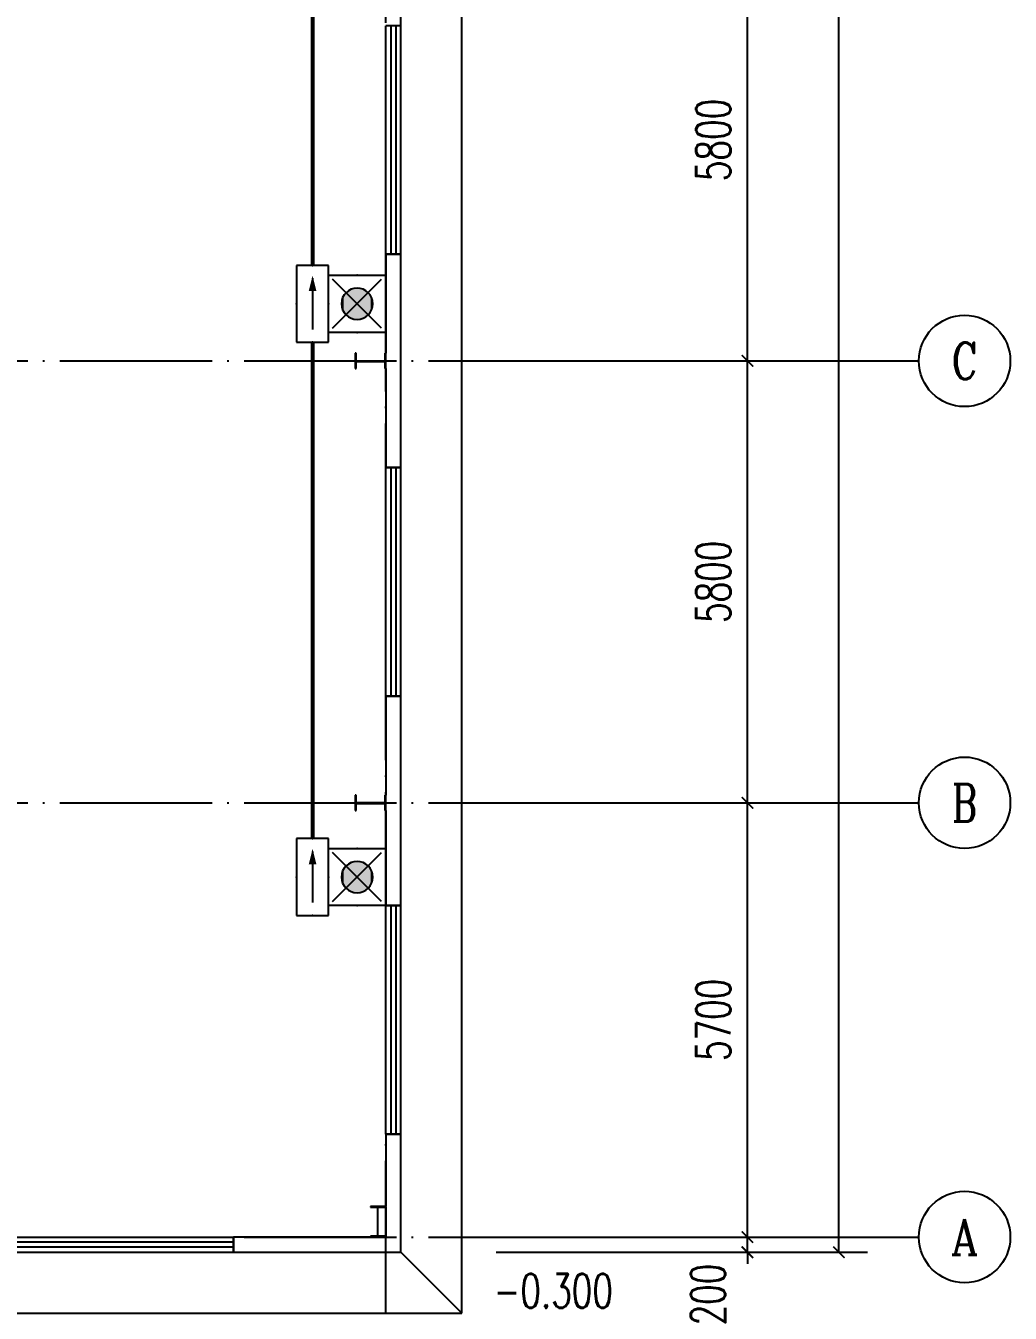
# Model space of a CAD drawing. Extents: x 33088 to 140010, y 13737 to 369010.
# Drawn here: x 92548 to 105474, y 161799 to 178699 of the extents above; entities that cross this region are included whole.
import ezdxf
from ezdxf.enums import TextEntityAlignment as Align

# ---------------------------------------------------------------- set-up
doc = ezdxf.new("R2010")
doc.units = 0
doc.header["$LTSCALE"] = 1000
doc.header["$MEASUREMENT"] = 0
doc.linetypes.add('DOTE', pattern=[2.42, 2, -0.2, 0.02, -0.2])
doc.layers.get('0').update_dxf_attribs({"linetype": 'CONTINUOUS'})
doc.layers.get('DEFPOINTS').update_dxf_attribs({"linetype": 'CONTINUOUS'})
for name, color, linetype in [('AXIS', 3, 'CONTINUOUS'), ('AXIS_TEXT', 7, 'CONTINUOUS'), ('COLUMN', 99, 'CONTINUOUS'), ('DOTE', 1, 'DOTE'), ('EQUIP-照明', 3, 'CONTINUOUS'), ('GROUND', 2, 'CONTINUOUS'), ('PUB_TEXT', 7, 'CONTINUOUS'), ('WALL', 9, 'CONTINUOUS'), ('WINDOW', 99, 'CONTINUOUS'), ('WIRE-照明', 1, 'CONTINUOUS')]:
    doc.layers.add(name, color=color, linetype=linetype)
doc.styles.add('_TCH_AXIS', font='COMPLEX', dxfattribs={"bigfont": 'GBCBIG'})
doc.styles.add('_TCH_DIM', font='SIMPLEX', dxfattribs={"bigfont": 'GBCBIG'})
doc.styles.add('COMPLEX', font='COMPLEX')
doc.styles.add('DIM_FONT', font='SIMPLEX', dxfattribs={"width": 0.7, "bigfont": 'GBCBIG'})
doc.styles.get("Standard").update_dxf_attribs({"font": 'gbenor.shx', "bigfont": 'gbcbig.shx'})
doc.dimstyles.new('DIMN150', dxfattribs={"dimscale": 1.5, "dimtxt": 300, "dimasz": 100, "dimexe": 250, "dimexo": 300, "dimgap": 150, "dimtad": 1, "dimdec": 0, "dimzin": 0, "dimtxsty": 'DIM_FONT', "dimblk": 'ARCHTICK', "dimcen": 0.09, "dimclrt": 7, "dimazin": 3, "dimtfac": 1, "dimtdec": 0, "dimtix": 1, "dimtmove": 0, "dimatfit": 3, "dimtolj": 1, "dimtzin": 0})

# ---------------------------------------------------------------- blocks, each defined once
blk = doc.blocks.new('_AXISO')
blk.add_circle((0, 0), 0.5)
at = {"layer": 'AXIS_TEXT', "style": 'COMPLEX', "width": 1.041667}
blk.add_attdef('A', text='', height=0.56, dxfattribs=at).set_placement((-0.25, -0.28), (0.25, -0.28), align=Align.FIT)
blk = doc.blocks.new('_ARCHTICK')
at = {"color": 0, "linetype": 'BYBLOCK', "const_width": 0.15}
blk.add_lwpolyline([(-0.5, -0.5), (0.5, 0.5)], dxfattribs=at)
blk = doc.blocks.new('*D65')
at = {"layer": 'AXIS', "color": 0}
for p, q in [((1904757, 91010), (1909632, 91010)), ((1909257, 56010), (1909257, 91010)), ((1904757, 56010), (1909632, 56010))]:
    blk.add_line(p, q, dxfattribs=at)
at = {"layer": 'DEFPOINTS', "color": 0}
for p in [(1904307, 91010), (1909257, 91010), (1904307, 56010)]:
    blk.add_point(p, dxfattribs=at)
at = {"layer": 'AXIS', "color": 0, "xscale": 150, "yscale": 150, "zscale": 150}
for p, rotation in [((1909257, 91010), 90), ((1909257, 56010), 270)]:
    blk.add_blockref('_ARCHTICK', p, dxfattribs=dict(at, rotation=rotation))
at = {"layer": 'AXIS', "color": 7, "insert": (1908807, 73510), "char_height": 450, "attachment_point": 5, "rotation": 90, "style": 'DIM_FONT'}
blk.add_mtext('\\A1;35000', dxfattribs=at)
blk = doc.blocks.new('*D66')
at = {"layer": 'AXIS', "color": 0}
for p, q in [((1908057, 56210), (1908057, 56360)), ((1904757, 56210), (1908432, 56210)), ((1908057, 56010), (1908057, 56210)), ((1904757, 56010), (1908432, 56010)), ((1908057, 56010), (1908057, 55860))]:
    blk.add_line(p, q, dxfattribs=at)
at = {"layer": 'DEFPOINTS', "color": 0}
for p in [(1904307, 56210), (1908057, 56210), (1904307, 56010)]:
    blk.add_point(p, dxfattribs=at)
at = {"layer": 'AXIS', "color": 0, "xscale": 150, "yscale": 150, "zscale": 150}
for p, rotation in [((1908057, 56210), 270), ((1908057, 56010), 90)]:
    blk.add_blockref('_ARCHTICK', p, dxfattribs=dict(at, rotation=rotation))
at = {"layer": 'AXIS', "color": 7, "insert": (1907540, 55455), "char_height": 450, "attachment_point": 5, "rotation": 90, "style": 'DIM_FONT'}
blk.add_mtext('\\A1;200', dxfattribs=at)
blk = doc.blocks.new('*D67')
at = {"layer": 'AXIS', "color": 0}
for p, q in [((1904757, 61910), (1908432, 61910)), ((1908057, 56210), (1908057, 61910)), ((1904757, 56210), (1908432, 56210))]:
    blk.add_line(p, q, dxfattribs=at)
at = {"layer": 'DEFPOINTS', "color": 0}
for p in [(1904307, 61910), (1908057, 61910), (1904307, 56210)]:
    blk.add_point(p, dxfattribs=at)
at = {"layer": 'AXIS', "color": 0, "xscale": 150, "yscale": 150, "zscale": 150}
for p, rotation in [((1908057, 61910), 90), ((1908057, 56210), 270)]:
    blk.add_blockref('_ARCHTICK', p, dxfattribs=dict(at, rotation=rotation))
at = {"layer": 'AXIS', "color": 7, "insert": (1907607, 59060), "char_height": 450, "attachment_point": 5, "rotation": 90, "style": 'DIM_FONT'}
blk.add_mtext('\\A1;5700', dxfattribs=at)
blk = doc.blocks.new('*D68')
at = {"layer": 'AXIS', "color": 0}
for p, q in [((1904757, 67710), (1908432, 67710)), ((1908057, 61910), (1908057, 67710)), ((1904757, 61910), (1908432, 61910))]:
    blk.add_line(p, q, dxfattribs=at)
at = {"layer": 'DEFPOINTS', "color": 0}
for p in [(1904307, 67710), (1908057, 67710), (1904307, 61910)]:
    blk.add_point(p, dxfattribs=at)
at = {"layer": 'AXIS', "color": 0, "xscale": 150, "yscale": 150, "zscale": 150}
for p, rotation in [((1908057, 67710), 90), ((1908057, 61910), 270)]:
    blk.add_blockref('_ARCHTICK', p, dxfattribs=dict(at, rotation=rotation))
at = {"layer": 'AXIS', "color": 7, "insert": (1907607, 64810), "char_height": 450, "attachment_point": 5, "rotation": 90, "style": 'DIM_FONT'}
blk.add_mtext('\\A1;5800', dxfattribs=at)
blk = doc.blocks.new('*D69')
at = {"layer": 'AXIS', "color": 0}
for p, q in [((1904757, 73510), (1908432, 73510)), ((1908057, 67710), (1908057, 73510)), ((1904757, 67710), (1908432, 67710))]:
    blk.add_line(p, q, dxfattribs=at)
at = {"layer": 'DEFPOINTS', "color": 0}
for p in [(1904307, 73510), (1908057, 73510), (1904307, 67710)]:
    blk.add_point(p, dxfattribs=at)
at = {"layer": 'AXIS', "color": 0, "xscale": 150, "yscale": 150, "zscale": 150}
for p, rotation in [((1908057, 73510), 90), ((1908057, 67710), 270)]:
    blk.add_blockref('_ARCHTICK', p, dxfattribs=dict(at, rotation=rotation))
at = {"layer": 'AXIS', "color": 7, "insert": (1907607, 70610), "char_height": 450, "attachment_point": 5, "rotation": 90, "style": 'DIM_FONT'}
blk.add_mtext('\\A1;5800', dxfattribs=at)
blk = doc.blocks.new('$WINLIB2D$00000001')
for p, q in [((-0.5, 0.5), (0.5, 0.5)), ((-0.5, 0.5), (-0.5, -0.5)), ((0.5, -0.5), (0.5, 0.5)), ((0.5, 0.1667), (-0.5, 0.1667)), ((0.5, -0.1667), (-0.5, -0.1667)), ((-0.5, -0.5), (0.5, -0.5))]:
    blk.add_line(p, q)
blk = doc.blocks.new('$EQUIP$00001167')
for p, q in [((-0.429, 0.429), (0.429, -0.429)), ((-0.429, -0.429), (0.429, 0.429))]:
    blk.add_line(p, q)
blk.add_lwpolyline([(-0.5, 0.5), (-0.5, -0.5), (0.5, -0.5), (0.5, 0.5)], close=True)
blk.add_circle((0, 0), 0.275)
for p in [(0, 0.5), (-0.5, 0), (0.5, 0), (0, -0.5)]:
    blk.add_point(p)
for points in [[(-0.137, 0.238), (0.137, 0.238), (-0.238, 0.137), (0.238, 0.137)], [(0, 0.275), (0, 0.275), (-0.137, 0.238), (0.137, 0.238)], [(-0.238, 0.137), (0.238, 0.137), (-0.275, 0), (0.275, 0)], [(-0.238, -0.137), (0.238, -0.137), (-0.275, 0), (0.275, 0)], [(-0.137, -0.238), (0.137, -0.238), (-0.238, -0.137), (0.238, -0.137)], [(0, -0.275), (0, -0.275), (-0.137, -0.238), (0.137, -0.238)]]:
    blk.add_solid(points)
at = {"flags": 9}
blk.add_attdef('A', (0, 0), '', height=0.00002, dxfattribs=at)
blk = doc.blocks.new('$EQUIP$00001686')
for p, q in [((0.72, 0.6), (-0.72, 0.6)), ((-0.72, 0.6), (-0.72, 0)), ((0.72, 0), (0.72, 0.6)), ((-0.72, 0), (0.72, 0))]:
    blk.add_line(p, q)
at = {"color": 7}
blk.add_line((-0.48, 0.3), (0.48, 0.3), dxfattribs=at)
for p in [(0, 0.6), (-0.72, 0.3), (0.72, 0.3), (0, 0)]:
    blk.add_point(p)
blk.add_solid([(-0.24, 0.228), (-0.528, 0.3), (-0.24, 0.372)])
blk = doc.blocks.new('QW1')
at = {"layer": 'AXIS', "color": 8}
for p, q in [((1904307.3, 67709.9), (1910307.3, 67709.9)), ((1904307.3, 61909.9), (1910307.3, 61909.9)), ((1904307.3, 56209.9), (1910307.3, 56209.9))]:
    blk.add_line(p, q, dxfattribs=at)
at = {"layer": 'COLUMN', "color": 8}
for p, q in [((1902917.3, 67809.9), (1902907.3, 67809.9)), ((1902907.3, 67809.9), (1902907.3, 67609.9)), ((1902917.3, 67713.7), (1902917.3, 67809.9)), ((1903307.3, 67809.9), (1903297.3, 67809.9)), ((1903297.3, 67809.9), (1903297.3, 67713.7)), ((1903307.3, 67609.9), (1903307.3, 67809.9)), ((1902907.3, 67609.9), (1902917.3, 67609.9)), ((1902922.3, 67708.7), (1902917.3, 67713.7)), ((1902917.3, 67697.7), (1902922.3, 67702.7)), ((1902917.3, 67609.9), (1902917.3, 67697.7)), ((1903292.3, 67708.7), (1902922.3, 67708.7)), ((1902922.3, 67702.7), (1903292.3, 67702.7)), ((1903297.3, 67713.7), (1903292.3, 67708.7)), ((1903292.3, 67702.7), (1903297.3, 67697.7)), ((1903297.3, 67697.7), (1903297.3, 67609.9)), ((1903297.3, 67609.9), (1903307.3, 67609.9)), ((1902917.3, 62009.9), (1902907.3, 62009.9)), ((1902907.3, 62009.9), (1902907.3, 61809.9)), ((1902917.3, 61913.7), (1902917.3, 62009.9)), ((1902922.3, 61908.7), (1902917.3, 61913.7)), ((1902917.3, 61897.7), (1902922.3, 61902.7)), ((1902917.3, 61809.9), (1902917.3, 61897.7)), ((1903292.3, 61908.7), (1902922.3, 61908.7)), ((1902922.3, 61902.7), (1903292.3, 61902.7)), ((1903297.3, 61913.7), (1903292.3, 61908.7)), ((1903292.3, 61902.7), (1903297.3, 61897.7)), ((1903307.3, 62009.9), (1903297.3, 62009.9)), ((1903297.3, 62009.9), (1903297.3, 61913.7)), ((1903297.3, 61897.7), (1903297.3, 61809.9)), ((1903307.3, 61809.9), (1903307.3, 62009.9)), ((1902907.3, 61809.9), (1902917.3, 61809.9)), ((1903297.3, 61809.9), (1903307.3, 61809.9)), ((1903307.3, 56609.9), (1903107.3, 56609.9)), ((1903107.3, 56609.9), (1903107.3, 56599.9)), ((1903107.3, 56599.9), (1903195.1, 56599.9)), ((1903195.1, 56599.9), (1903200.1, 56594.9)), ((1903200.1, 56594.9), (1903200.1, 56224.9)), ((1903206.1, 56594.9), (1903211.1, 56599.9)), ((1903206.1, 56224.9), (1903206.1, 56594.9)), ((1903211.1, 56599.9), (1903307.3, 56599.9)), ((1903307.3, 56599.9), (1903307.3, 56609.9)), ((1903195.1, 56219.9), (1903107.3, 56219.9)), ((1903107.3, 56219.9), (1903107.3, 56209.9)), ((1903107.3, 56209.9), (1903307.3, 56209.9)), ((1903200.1, 56224.9), (1903195.1, 56219.9)), ((1903211.1, 56219.9), (1903206.1, 56224.9)), ((1903307.3, 56219.9), (1903211.1, 56219.9)), ((1903307.3, 56209.9), (1903307.3, 56219.9))]:
    blk.add_line(p, q, dxfattribs=at)
at = {"layer": 'DOTE', "color": 8}
for p, q in [((1903307.3, 55209.9), (1903307.3, 91809.9)), ((1860307.3, 67709.9), (1904307.3, 67709.9)), ((1860307.3, 61909.9), (1904307.3, 61909.9)), ((1860307.3, 56209.9), (1904307.3, 56209.9))]:
    blk.add_line(p, q, dxfattribs=at)
at = {"layer": 'GROUND', "color": 8}
for p, q in [((1904307.3, 55209.9), (1904307.3, 91809.9)), ((1903507.3, 56009.9), (1903507.3, 91009.9)), ((1861107.3, 56009.9), (1903507.3, 56009.9)), ((1903507.3, 56009.9), (1904307.3, 55209.9)), ((1860307.3, 55209.9), (1904307.3, 55209.9))]:
    blk.add_line(p, q, dxfattribs=at)
at = {"layer": 'WALL', "color": 8}
for p, q in [((1903507.3, 69109.9), (1903307.3, 69109.9)), ((1903307.3, 69109.9), (1903307.3, 67809.9)), ((1903507.3, 67707.8), (1903507.3, 69109.9)), ((1903307.3, 67609.9), (1903307.3, 66309.9)), ((1903507.3, 66309.9), (1903507.3, 67707.8)), ((1903307.3, 66309.9), (1903507.3, 66309.9)), ((1903507.3, 63309.9), (1903307.3, 63309.9)), ((1903307.3, 63309.9), (1903307.3, 62009.9)), ((1903507.3, 61907.8), (1903507.3, 63309.9)), ((1903507.3, 60559.9), (1903507.3, 61907.8)), ((1903307.3, 61809.9), (1903307.3, 60559.9)), ((1903307.3, 60559.9), (1903507.3, 60559.9)), ((1903507.3, 57559.9), (1903307.3, 57559.9)), ((1903307.3, 57559.9), (1903307.3, 56609.9)), ((1903507.3, 56009.9), (1903507.3, 57559.9)), ((1903307.3, 56599.9), (1903307.3, 56219.9)), ((1903107.3, 56209.9), (1901307.3, 56209.9)), ((1901307.3, 56209.9), (1901307.3, 56009.9)), ((1901307.3, 56009.9), (1903507.3, 56009.9))]:
    blk.add_line(p, q, dxfattribs=at)
at = {"layer": 'AXIS', "color": 8}
ref = blk.add_blockref('_AXISO', (1910907.3, 67709.9), dxfattribs=dict(at, xscale=1200, yscale=1200, zscale=1200))
ref.add_attrib('A', 'C', dxfattribs={"layer": 'AXIS_TEXT', "color": 8, "height": 480.7, "style": '_TCH_AXIS'}).set_placement((1910735.6, 67469.5), (1911079, 67469.5), align=Align.FIT)
ref = blk.add_blockref('_AXISO', (1910907.3, 61909.9), dxfattribs=dict(at, xscale=1200, yscale=1200, zscale=1200))
ref.add_attrib('A', 'B', dxfattribs={"layer": 'AXIS_TEXT', "color": 8, "height": 493.2, "style": '_TCH_AXIS', "width": 0.823529}).set_placement((1910742.9, 61663.3), (1911071.7, 61663.3), align=Align.FIT)
ref = blk.add_blockref('_AXISO', (1910907.3, 56209.9), dxfattribs=dict(at, xscale=1200, yscale=1200, zscale=1200))
ref.add_attrib('A', 'A', dxfattribs={"layer": 'AXIS_TEXT', "color": 8, "height": 468.8, "style": '_TCH_AXIS', "width": 0.888889}).set_placement((1910728.7, 55975.5), (1911085.8, 55975.5), align=Align.FIT)
at = {"layer": 'WINDOW', "color": 8, "xscale": 3000, "yscale": 200, "zscale": 3000, "rotation": 90}
for p in [(1903407.3, 70609.9), (1903407.3, 64809.9), (1903407.3, 59059.9)]:
    blk.add_blockref('$WINLIB2D$00000001', p, dxfattribs=at)
at = {"layer": 'WINDOW', "color": 8, "xscale": 3000, "yscale": 200, "zscale": 3000}
blk.add_blockref('$WINLIB2D$00000001', (1899807.3, 56109.9), dxfattribs=at)
at = {"layer": 'PUB_TEXT', "color": 7, "style": '_TCH_DIM', "width": 0.705882}
blk.add_text('-0.300', height=446.25, dxfattribs=at).set_placement((1904724.6, 55280.1))
at = {"layer": 'AXIS', "color": 8}
for p1, p2, distance, picture, middle in [((1904307.3, 56009.9), (1904307.3, 91009.9), -4950, '*D65', (1908807.3, 73509.9)), ((1904307.3, 67709.9), (1904307.3, 73509.9), -3750, '*D69', (1907607.3, 70609.9)), ((1904307.3, 61909.9), (1904307.3, 67709.9), -3750, '*D68', (1907607.3, 64809.9)), ((1904307.3, 56209.9), (1904307.3, 61909.9), -3750, '*D67', (1907607.3, 59059.9))]:
    dim = blk.add_aligned_dim(p1=p1, p2=p2, distance=distance, dimstyle='DIMN150', dxfattribs=at)
    dim.commit()
    dim.dimension.update_dxf_attribs({"geometry": picture, "text_midpoint": middle})
dim = blk.add_linear_dim(base=(1908057.3, 56209.9), p1=(1904307.3, 56009.9), p2=(1904307.3, 56209.9), angle=90, dimstyle='DIMN150', dxfattribs=at)
dim.commit()
dim.dimension.update_dxf_attribs({"geometry": '*D66', "text_midpoint": (1907539.8, 55454.9), "dimtype": 161})

msp = doc.modelspace()

# ---------------------------------------------------------------- linework, layer by layer
at = {"layer": 'WIRE-照明', "linetype": 'CONTINUOUS', "const_width": 52.5}
for points in [[(96314, 184370), (96314, 175553)], [(96314, 174545), (96314, 168028)]]:
    msp.add_lwpolyline(points, dxfattribs=at)

# ---------------------------------------------------------------- block references
msp.add_blockref('QW1', (-1806033, 106589))
at = {"layer": 'EQUIP-照明', "rotation": 270}
for name, p, xscale, yscale, zscale in [('$EQUIP$00001686', (96104, 175049), 700, 700, 700), ('$EQUIP$00001167', (96899, 175049), -750, 750, 750), ('$EQUIP$00001686', (96104, 167524), 700, 700, 700), ('$EQUIP$00001167', (96899, 167524), -750, 750, 750)]:
    msp.add_blockref(name, p, dxfattribs=dict(at, xscale=xscale, yscale=yscale, zscale=zscale))

doc.saveas('drawing.dxf')
